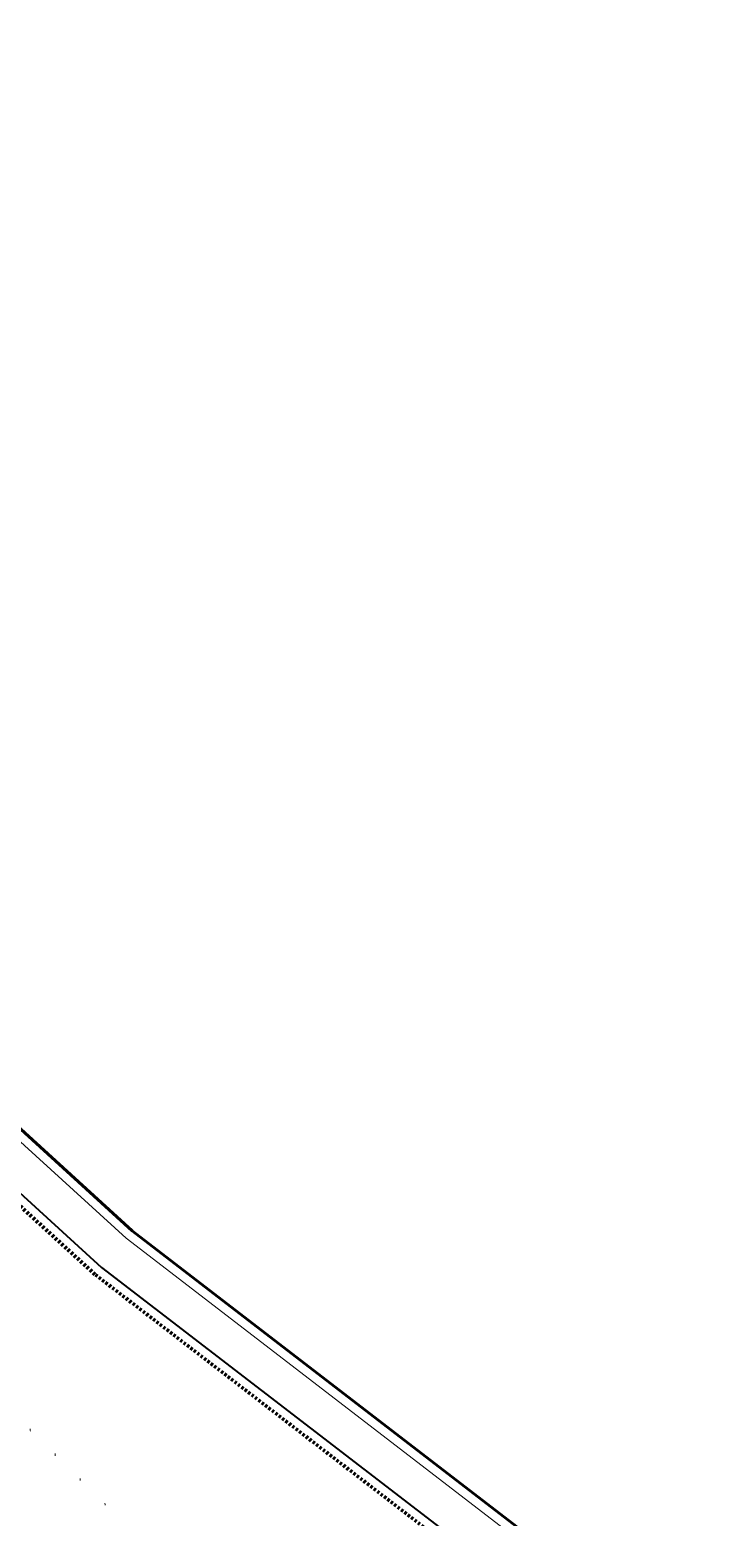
# Model space of a CAD drawing. Extents: x 2799052 to 2815686, y 1319509 to 1336143.
# Drawn here: x 2807562.4 to 2807598.7, y 1327764.8 to 1327842.9 of the extents above; entities that cross this region are included whole.
import ezdxf

# ---------------------------------------------------------------- set-up
doc = ezdxf.new("R2010")
doc.units = 0
doc.header["$LTSCALE"] = 0.5
doc.header["$MEASUREMENT"] = 0
doc.linetypes.add('HIDDEN', pattern=[0.375, 0.25, -0.125])
for name, color, linetype, lineweight in [('C-Demo-Saww-Cutt', 4, 'HIDDEN', 70), ('C-PRKG-Curb-Back', 6, 'Continuous', 60), ('C-PRKG-Curb-Face', 11, 'Continuous', 20), ('C-PRKG-Curb-Gutt', 5, 'Continuous', 40), ('C-Topo-Cont-10th', 8, 'Continuous', 13)]:
    doc.layers.add(name, color=color, linetype=linetype, lineweight=lineweight)
doc.layers.add('C-Road-Asph-Hach-Bdry', color=64, linetype='Continuous', lineweight=25, plot=False)

msp = doc.modelspace()

# ---------------------------------------------------------------- linework, layer by layer
at = {"layer": 'C-Demo-Saww-Cutt'}
for p, q in [((2807546.432, 1327795.225), (2807565.836, 1327777.526)), ((2807565.836, 1327777.526), (2807589.912, 1327759.041))]:
    msp.add_line(p, q, dxfattribs=at)
at = {"layer": 'C-PRKG-Curb-Back'}
for p, q in [((2807548.454, 1327797.442), (2807567.763, 1327779.828)), ((2807567.763, 1327779.828), (2807591.851, 1327761.335))]:
    msp.add_line(p, q, dxfattribs=at)
at = {"layer": 'C-PRKG-Curb-Face'}
for p, q in [((2807548.117, 1327797.072), (2807567.442, 1327779.444)), ((2807567.442, 1327779.444), (2807591.528, 1327760.953))]:
    msp.add_line(p, q, dxfattribs=at)
at = {"layer": 'C-PRKG-Curb-Gutt'}
for p, q in [((2807546.769, 1327795.595, 8304.434), (2807566.157, 1327777.91, 8304.434)), ((2807566.157, 1327777.91, 8304.434), (2807590.236, 1327759.424, 8304.434))]:
    msp.add_line(p, q, dxfattribs=at)
at = {"layer": 'C-Road-Asph-Hach-Bdry'}
msp.add_circle((2807368.688, 1327825.522), 8317.007, dxfattribs=at)
at = {"layer": 'C-Topo-Cont-10th'}
for points, elevation in [([(2807562.404, 1327769.439), (2807562.413, 1327769.349), (2807562.415, 1327769.322)], 8289.5), ([(2807563.726, 1327768.022), (2807563.723, 1327768.054), (2807563.715, 1327768.138)], 8289.4), ([(2807565.036, 1327766.723), (2807565.033, 1327766.759), (2807565.025, 1327766.836)], 8289.3), ([(2807566.346, 1327765.423), (2807566.343, 1327765.464), (2807566.336, 1327765.534)], 8289.2)]:
    msp.add_lwpolyline(points, dxfattribs=dict(at, elevation=elevation))

doc.saveas('drawing.dxf')
